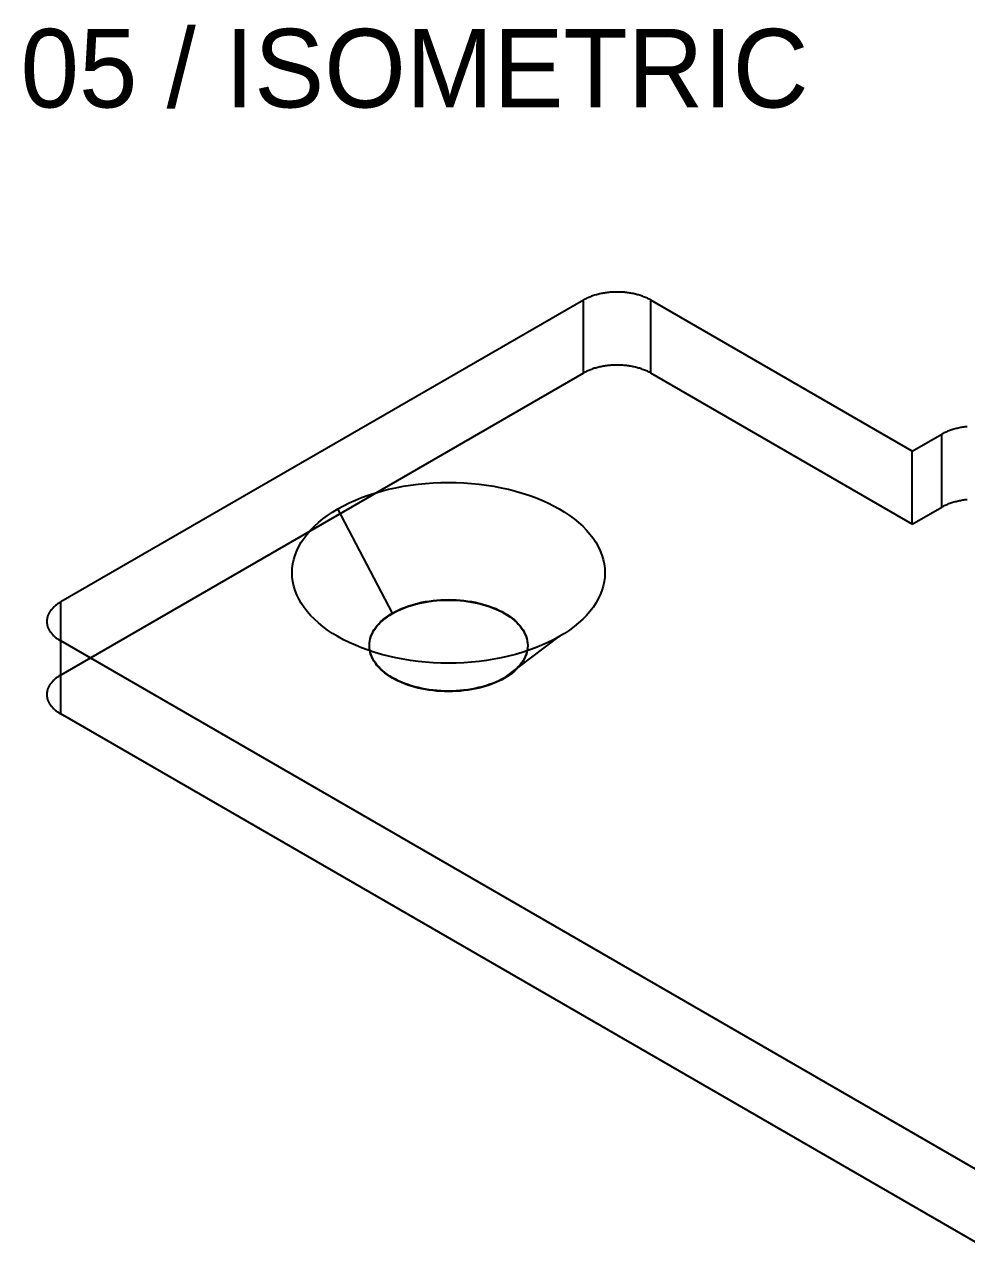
# Model space of a CAD drawing. Header units: inches. Extents: x 0.5 to 33.5, y 0.5 to 21.5.
# Drawn here: x 27.263 to 30.26, y 10.682 to 14.611 of the extents above; entities that cross this region are included whole.
import ezdxf

# ---------------------------------------------------------------- set-up
doc = ezdxf.new("R2010")
doc.units = ezdxf.units.IN
doc.header["$MEASUREMENT"] = 0

msp = doc.modelspace()

# ---------------------------------------------------------------- linework, layer by layer
at = {"layer": 'OUTLINE'}
for p, q in [((29.0738, 13.7485), (29.0706, 13.7475)), ((29.0771, 13.7496), (29.0738, 13.7485)), ((29.0804, 13.7506), (29.0771, 13.7496)), ((29.0838, 13.7515), (29.0804, 13.7506)), ((29.0872, 13.7524), (29.0838, 13.7515)), ((29.0906, 13.7532), (29.0872, 13.7524)), ((29.094, 13.754), (29.0906, 13.7532)), ((29.0975, 13.7548), (29.094, 13.754)), ((29.101, 13.7555), (29.0975, 13.7548)), ((29.1046, 13.7561), (29.101, 13.7555)), ((29.1082, 13.7567), (29.1046, 13.7561)), ((29.1118, 13.7573), (29.1082, 13.7567)), ((29.1154, 13.7578), (29.1118, 13.7573)), ((29.119, 13.7582), (29.1154, 13.7578)), ((29.1227, 13.7586), (29.119, 13.7582)), ((29.1264, 13.759), (29.1227, 13.7586)), ((29.1301, 13.7593), (29.1264, 13.759)), ((29.1338, 13.7595), (29.1301, 13.7593)), ((29.1375, 13.7597), (29.1338, 13.7595)), ((29.1412, 13.7598), (29.1375, 13.7597)), ((29.1449, 13.7599), (29.1412, 13.7598)), ((29.1487, 13.7599), (29.1449, 13.7599)), ((29.1524, 13.7599), (29.1487, 13.7599)), ((29.1561, 13.7598), (29.1524, 13.7599)), ((29.1598, 13.7597), (29.1561, 13.7598)), ((29.1635, 13.7595), (29.1598, 13.7597)), ((29.1672, 13.7593), (29.1635, 13.7595)), ((29.1709, 13.759), (29.1672, 13.7593)), ((29.1746, 13.7586), (29.1709, 13.759)), ((29.1783, 13.7582), (29.1746, 13.7586)), ((29.1819, 13.7578), (29.1783, 13.7582)), ((29.1855, 13.7573), (29.1819, 13.7578)), ((29.1891, 13.7567), (29.1855, 13.7573)), ((29.1927, 13.7561), (29.1891, 13.7567)), ((29.1963, 13.7555), (29.1927, 13.7561)), ((29.1998, 13.7548), (29.1963, 13.7555)), ((29.2033, 13.754), (29.1998, 13.7548)), ((29.2067, 13.7532), (29.2033, 13.754)), ((29.2102, 13.7524), (29.2067, 13.7532)), ((29.2136, 13.7515), (29.2102, 13.7524)), ((29.2169, 13.7506), (29.2136, 13.7515)), ((29.2202, 13.7496), (29.2169, 13.7506)), ((29.2235, 13.7485), (29.2202, 13.7496)), ((29.2267, 13.7475), (29.2235, 13.7485)), ((29.0413, 13.7343), (27.3778, 12.7738)), ((29.044, 13.7358), (29.0413, 13.7343)), ((29.0413, 13.5019), (29.0413, 13.7343)), ((29.0467, 13.7372), (29.044, 13.7358)), ((29.0495, 13.7386), (29.0467, 13.7372)), ((29.0524, 13.74), (29.0495, 13.7386)), ((29.0553, 13.7414), (29.0524, 13.74)), ((29.0582, 13.7427), (29.0553, 13.7414)), ((29.0613, 13.7439), (29.0582, 13.7427)), ((29.0643, 13.7452), (29.0613, 13.7439)), ((29.0675, 13.7463), (29.0643, 13.7452)), ((29.0706, 13.7475), (29.0675, 13.7463)), ((29.2299, 13.7463), (29.2267, 13.7475)), ((29.233, 13.7452), (29.2299, 13.7463)), ((29.2361, 13.7439), (29.233, 13.7452)), ((29.2391, 13.7427), (29.2361, 13.7439)), ((29.242, 13.7414), (29.2391, 13.7427)), ((29.2449, 13.74), (29.242, 13.7414)), ((29.2478, 13.7386), (29.2449, 13.74)), ((29.2506, 13.7372), (29.2478, 13.7386)), ((29.2533, 13.7358), (29.2506, 13.7372)), ((29.256, 13.7343), (29.2533, 13.7358)), ((29.256, 13.5019), (29.256, 13.7343)), ((30.0878, 13.254), (29.256, 13.7343)), ((29.0643, 13.5128), (29.0613, 13.5116)), ((29.0675, 13.5139), (29.0643, 13.5128)), ((29.0706, 13.5151), (29.0675, 13.5139)), ((29.0738, 13.5162), (29.0706, 13.5151)), ((29.0771, 13.5172), (29.0738, 13.5162)), ((29.0804, 13.5182), (29.0771, 13.5172)), ((29.0838, 13.5191), (29.0804, 13.5182)), ((29.0872, 13.52), (29.0838, 13.5191)), ((29.0906, 13.5209), (29.0872, 13.52)), ((29.094, 13.5217), (29.0906, 13.5209)), ((29.0975, 13.5224), (29.094, 13.5217)), ((29.101, 13.5231), (29.0975, 13.5224)), ((29.1046, 13.5238), (29.101, 13.5231)), ((29.1082, 13.5244), (29.1046, 13.5238)), ((29.1118, 13.5249), (29.1082, 13.5244)), ((29.1154, 13.5254), (29.1118, 13.5249)), ((29.119, 13.5259), (29.1154, 13.5254)), ((29.1227, 13.5263), (29.119, 13.5259)), ((29.1264, 13.5266), (29.1227, 13.5263)), ((29.1301, 13.5269), (29.1264, 13.5266)), ((29.1338, 13.5271), (29.1301, 13.5269)), ((29.1375, 13.5273), (29.1338, 13.5271)), ((29.1412, 13.5274), (29.1375, 13.5273)), ((29.1449, 13.5275), (29.1412, 13.5274)), ((29.1487, 13.5275), (29.1449, 13.5275)), ((29.1524, 13.5275), (29.1487, 13.5275)), ((29.1561, 13.5274), (29.1524, 13.5275)), ((29.1598, 13.5273), (29.1561, 13.5274)), ((29.1635, 13.5271), (29.1598, 13.5273)), ((29.1672, 13.5269), (29.1635, 13.5271)), ((29.1709, 13.5266), (29.1672, 13.5269)), ((29.1746, 13.5263), (29.1709, 13.5266)), ((29.1783, 13.5259), (29.1746, 13.5263)), ((29.1819, 13.5254), (29.1783, 13.5259)), ((29.1855, 13.5249), (29.1819, 13.5254)), ((29.1891, 13.5244), (29.1855, 13.5249)), ((29.1927, 13.5238), (29.1891, 13.5244)), ((29.1963, 13.5231), (29.1927, 13.5238)), ((29.1998, 13.5224), (29.1963, 13.5231)), ((29.2033, 13.5217), (29.1998, 13.5224)), ((29.2067, 13.5209), (29.2033, 13.5217)), ((29.2102, 13.52), (29.2067, 13.5209)), ((29.2136, 13.5191), (29.2102, 13.52)), ((29.2169, 13.5182), (29.2136, 13.5191)), ((29.2202, 13.5172), (29.2169, 13.5182)), ((29.2235, 13.5162), (29.2202, 13.5172)), ((29.2267, 13.5151), (29.2235, 13.5162)), ((29.2299, 13.5139), (29.2267, 13.5151)), ((29.233, 13.5128), (29.2299, 13.5139)), ((29.2361, 13.5116), (29.233, 13.5128)), ((29.0413, 13.5019), (27.3778, 12.5414)), ((29.044, 13.5034), (29.0413, 13.5019)), ((29.0467, 13.5048), (29.044, 13.5034)), ((29.0495, 13.5063), (29.0467, 13.5048)), ((29.0524, 13.5077), (29.0495, 13.5063)), ((29.0553, 13.509), (29.0524, 13.5077)), ((29.0582, 13.5103), (29.0553, 13.509)), ((29.0613, 13.5116), (29.0582, 13.5103)), ((29.2391, 13.5103), (29.2361, 13.5116)), ((29.242, 13.509), (29.2391, 13.5103)), ((29.2449, 13.5077), (29.242, 13.509)), ((29.2478, 13.5063), (29.2449, 13.5077)), ((29.2506, 13.5048), (29.2478, 13.5063)), ((29.2533, 13.5034), (29.2506, 13.5048)), ((29.256, 13.5019), (29.2533, 13.5034)), ((30.0878, 13.0216), (29.256, 13.5019)), ((30.1956, 13.3154), (30.1986, 13.3167)), ((30.1986, 13.3167), (30.2016, 13.3179)), ((30.2016, 13.3179), (30.2047, 13.3191)), ((30.2047, 13.3191), (30.2078, 13.3203)), ((30.2078, 13.3203), (30.211, 13.3214)), ((30.211, 13.3214), (30.2142, 13.3225)), ((30.2142, 13.3225), (30.2174, 13.3236)), ((30.2174, 13.3236), (30.2208, 13.3245)), ((30.2208, 13.3245), (30.2241, 13.3255)), ((30.2241, 13.3255), (30.2275, 13.3264)), ((30.2275, 13.3264), (30.2309, 13.3272)), ((30.2309, 13.3272), (30.2344, 13.328)), ((30.2344, 13.328), (30.2379, 13.3288)), ((30.2379, 13.3288), (30.2414, 13.3295)), ((30.2414, 13.3295), (30.2449, 13.3301)), ((30.2449, 13.3301), (30.2485, 13.3307)), ((30.2485, 13.3307), (30.2521, 13.3313)), ((30.2521, 13.3313), (30.2557, 13.3318)), ((30.2557, 13.3318), (30.2594, 13.3322)), ((30.2594, 13.3322), (30.263, 13.3326)), ((30.0878, 13.254), (30.1817, 13.3082)), ((30.1817, 13.3082), (30.1843, 13.3097)), ((30.1817, 13.0759), (30.1817, 13.3082)), ((30.1843, 13.3097), (30.1871, 13.3112)), ((30.1871, 13.3112), (30.1899, 13.3126)), ((30.1899, 13.3126), (30.1927, 13.314)), ((30.1927, 13.314), (30.1956, 13.3154)), ((30.0878, 13.0216), (30.0878, 13.254)), ((28.3561, 13.1133), (28.3774, 13.1202)), ((28.3774, 13.1202), (28.3992, 13.1266)), ((28.3992, 13.1266), (28.4215, 13.1323)), ((28.4215, 13.1323), (28.4443, 13.1374)), ((28.4443, 13.1374), (28.4675, 13.1418)), ((28.4675, 13.1418), (28.4911, 13.1455)), ((28.4911, 13.1455), (28.5149, 13.1486)), ((28.5149, 13.1486), (28.539, 13.1511)), ((28.539, 13.1511), (28.5632, 13.1528)), ((28.5632, 13.1528), (28.5876, 13.1538)), ((28.5876, 13.1538), (28.612, 13.1542)), ((28.612, 13.1542), (28.6365, 13.1538)), ((28.6365, 13.1538), (28.6608, 13.1528)), ((28.6608, 13.1528), (28.6851, 13.1511)), ((28.6851, 13.1511), (28.7092, 13.1486)), ((28.7092, 13.1486), (28.733, 13.1455)), ((28.733, 13.1455), (28.7565, 13.1418)), ((28.7565, 13.1418), (28.7798, 13.1374)), ((28.7798, 13.1374), (28.8025, 13.1323)), ((28.8025, 13.1323), (28.8249, 13.1266)), ((28.8249, 13.1266), (28.8467, 13.1202)), ((28.8467, 13.1202), (28.868, 13.1133)), ((28.2777, 13.0797), (28.2962, 13.0889)), ((28.2962, 13.0889), (28.3155, 13.0976)), ((28.3155, 13.0976), (28.3354, 13.1057)), ((28.3354, 13.1057), (28.3561, 13.1133)), ((28.868, 13.1133), (28.8886, 13.1057)), ((28.8886, 13.1057), (28.9086, 13.0976)), ((28.9086, 13.0976), (28.9279, 13.0889)), ((28.9279, 13.0889), (28.9464, 13.0797)), ((30.1899, 13.0803), (30.1927, 13.0816)), ((30.1927, 13.0816), (30.1956, 13.083)), ((30.1956, 13.083), (30.1986, 13.0843)), ((30.1986, 13.0843), (30.2016, 13.0855)), ((30.2016, 13.0855), (30.2047, 13.0868)), ((30.2047, 13.0868), (30.2078, 13.0879)), ((30.2078, 13.0879), (30.211, 13.0891)), ((30.211, 13.0891), (30.2142, 13.0901)), ((30.2142, 13.0901), (30.2174, 13.0912)), ((30.2174, 13.0912), (30.2208, 13.0922)), ((30.2208, 13.0922), (30.2241, 13.0931)), ((30.2241, 13.0931), (30.2275, 13.094)), ((30.2275, 13.094), (30.2309, 13.0949)), ((30.2309, 13.0949), (30.2344, 13.0957)), ((30.2344, 13.0957), (30.2379, 13.0964)), ((30.2379, 13.0964), (30.2414, 13.0971)), ((30.2414, 13.0971), (30.2449, 13.0978)), ((30.2449, 13.0978), (30.2485, 13.0984)), ((30.2485, 13.0984), (30.2521, 13.0989)), ((30.2521, 13.0989), (30.2557, 13.0994)), ((30.2557, 13.0994), (30.2594, 13.0998)), ((30.2594, 13.0998), (30.263, 13.1002)), ((28.2122, 13.038), (28.2272, 13.0491)), ((28.2272, 13.0491), (28.2432, 13.0598)), ((28.2432, 13.0598), (28.26, 13.07)), ((28.26, 13.07), (28.2777, 13.0797)), ((28.4339, 12.7386), (28.26, 13.07)), ((28.9464, 13.0797), (28.9641, 13.07)), ((28.9641, 13.07), (28.9809, 13.0598)), ((28.9809, 13.0598), (28.9969, 13.0491)), ((28.9969, 13.0491), (29.0119, 13.038)), ((30.0878, 13.0216), (30.1817, 13.0759)), ((30.1817, 13.0759), (30.1843, 13.0774)), ((30.1843, 13.0774), (30.1871, 13.0788)), ((30.1871, 13.0788), (30.1899, 13.0803)), ((28.162, 12.9896), (28.173, 13.0022)), ((28.173, 13.0022), (28.185, 13.0145)), ((28.185, 13.0145), (28.1981, 13.0264)), ((28.1981, 13.0264), (28.2122, 13.038)), ((29.0119, 13.038), (29.026, 13.0264)), ((29.026, 13.0264), (29.039, 13.0145)), ((29.039, 13.0145), (29.0511, 13.0022)), ((29.0511, 13.0022), (29.0621, 12.9896)), ((28.1356, 12.9502), (28.1433, 12.9636)), ((28.1433, 12.9636), (28.1521, 12.9767)), ((28.1521, 12.9767), (28.162, 12.9896)), ((29.0621, 12.9896), (29.072, 12.9767)), ((29.072, 12.9767), (29.0808, 12.9636)), ((29.0808, 12.9636), (29.0884, 12.9502)), ((28.1238, 12.9228), (28.1291, 12.9366)), ((28.1291, 12.9366), (28.1356, 12.9502)), ((29.0884, 12.9502), (29.095, 12.9366)), ((29.095, 12.9366), (29.1003, 12.9228)), ((28.1148, 12.8808), (28.1166, 12.8949)), ((28.1166, 12.8949), (28.1196, 12.9089)), ((28.1196, 12.9089), (28.1238, 12.9228)), ((29.1003, 12.9228), (29.1045, 12.9089)), ((29.1045, 12.9089), (29.1075, 12.8949)), ((29.1075, 12.8949), (29.1093, 12.8808)), ((28.1142, 12.8667), (28.1148, 12.8808)), ((28.1148, 12.8526), (28.1142, 12.8667)), ((28.1166, 12.8386), (28.1148, 12.8526)), ((29.1093, 12.8526), (29.1075, 12.8386)), ((29.1093, 12.8808), (29.1099, 12.8667)), ((29.1099, 12.8667), (29.1093, 12.8526)), ((28.1196, 12.8245), (28.1166, 12.8386)), ((28.1238, 12.8106), (28.1196, 12.8245)), ((28.1291, 12.7969), (28.1238, 12.8106)), ((29.1003, 12.8106), (29.095, 12.7969)), ((29.1045, 12.8245), (29.1003, 12.8106)), ((29.1075, 12.8386), (29.1045, 12.8245)), ((27.3678, 12.7674), (27.3655, 12.7657)), ((27.3702, 12.769), (27.3678, 12.7674)), ((27.3727, 12.7707), (27.3702, 12.769)), ((27.3752, 12.7722), (27.3727, 12.7707)), ((27.3778, 12.7738), (27.3752, 12.7722)), ((27.3778, 12.5414), (27.3778, 12.7738)), ((28.1356, 12.7833), (28.1291, 12.7969)), ((28.1433, 12.7699), (28.1356, 12.7833)), ((28.1521, 12.7567), (28.1433, 12.7699)), ((28.4933, 12.7641), (28.5043, 12.7673)), ((28.5043, 12.7673), (28.5156, 12.7702)), ((28.5043, 12.7659), (28.5156, 12.7687)), ((28.5156, 12.7702), (28.5272, 12.7727)), ((28.5156, 12.7687), (28.5272, 12.7713)), ((28.5272, 12.7727), (28.5389, 12.775)), ((28.5272, 12.7713), (28.5389, 12.7736)), ((28.5389, 12.775), (28.5508, 12.7769)), ((28.5389, 12.7736), (28.5508, 12.7755)), ((28.5508, 12.7769), (28.5629, 12.7784)), ((28.5508, 12.7755), (28.5629, 12.777)), ((28.5629, 12.7784), (28.5751, 12.7797)), ((28.5629, 12.777), (28.5751, 12.7782)), ((28.5751, 12.7797), (28.5873, 12.7805)), ((28.5751, 12.7782), (28.5873, 12.7791)), ((28.5873, 12.7805), (28.5997, 12.7811)), ((28.5873, 12.7791), (28.5997, 12.7796)), ((28.5997, 12.7811), (28.612, 12.7812)), ((28.5997, 12.7796), (28.612, 12.7798)), ((28.612, 12.7812), (28.6244, 12.7811)), ((28.612, 12.7798), (28.6244, 12.7796)), ((28.6244, 12.7811), (28.6367, 12.7805)), ((28.6244, 12.7796), (28.6367, 12.7791)), ((28.6367, 12.7805), (28.649, 12.7797)), ((28.6367, 12.7791), (28.649, 12.7782)), ((28.649, 12.7797), (28.6612, 12.7784)), ((28.649, 12.7782), (28.6612, 12.777)), ((28.6612, 12.7784), (28.6733, 12.7769)), ((28.6612, 12.777), (28.6733, 12.7755)), ((28.6733, 12.7769), (28.6852, 12.775)), ((28.6733, 12.7755), (28.6852, 12.7736)), ((28.6852, 12.775), (28.6969, 12.7727)), ((28.6852, 12.7736), (28.6969, 12.7713)), ((28.6969, 12.7727), (28.7085, 12.7702)), ((28.6969, 12.7713), (28.7085, 12.7687)), ((28.7085, 12.7702), (28.7198, 12.7673)), ((28.7085, 12.7687), (28.7198, 12.7659)), ((28.7198, 12.7673), (28.7308, 12.7641)), ((29.0808, 12.7699), (29.072, 12.7567)), ((29.0884, 12.7833), (29.0808, 12.7699)), ((29.095, 12.7969), (29.0884, 12.7833)), ((27.3362, 12.7289), (27.3356, 12.7268)), ((27.337, 12.731), (27.3362, 12.7289)), ((27.3379, 12.7331), (27.337, 12.731)), ((27.3388, 12.7352), (27.3379, 12.7331)), ((27.3399, 12.7372), (27.3388, 12.7352)), ((27.341, 12.7393), (27.3399, 12.7372)), ((27.3422, 12.7413), (27.341, 12.7393)), ((27.3435, 12.7433), (27.3422, 12.7413)), ((27.3449, 12.7453), (27.3435, 12.7433)), ((27.3464, 12.7473), (27.3449, 12.7453)), ((27.3479, 12.7493), (27.3464, 12.7473)), ((27.3495, 12.7512), (27.3479, 12.7493)), ((27.3513, 12.7531), (27.3495, 12.7512)), ((27.3531, 12.755), (27.3513, 12.7531)), ((27.3549, 12.7569), (27.3531, 12.755)), ((27.3569, 12.7587), (27.3549, 12.7569)), ((27.3589, 12.7605), (27.3569, 12.7587)), ((27.361, 12.7623), (27.3589, 12.7605)), ((27.3632, 12.764), (27.361, 12.7623)), ((27.3655, 12.7657), (27.3632, 12.764)), ((28.162, 12.7438), (28.1521, 12.7567)), ((28.173, 12.7312), (28.162, 12.7438)), ((28.185, 12.719), (28.173, 12.7312)), ((28.4097, 12.7224), (28.4173, 12.7281)), ((28.4173, 12.7281), (28.4253, 12.7335)), ((28.4173, 12.7266), (28.4253, 12.732)), ((28.4253, 12.7335), (28.4339, 12.7386)), ((28.4253, 12.732), (28.4339, 12.7372)), ((28.4339, 12.7386), (28.4428, 12.7436)), ((28.4339, 12.7372), (28.4428, 12.7421)), ((28.4339, 12.7372), (28.4339, 12.7386)), ((28.4428, 12.7436), (28.4522, 12.7482)), ((28.4428, 12.7421), (28.4522, 12.7468)), ((28.4522, 12.7482), (28.4619, 12.7526)), ((28.4522, 12.7468), (28.4619, 12.7512)), ((28.4619, 12.7526), (28.4721, 12.7567)), ((28.4619, 12.7512), (28.4721, 12.7553)), ((28.4721, 12.7567), (28.4825, 12.7605)), ((28.4721, 12.7553), (28.4825, 12.7591)), ((28.4825, 12.7605), (28.4933, 12.7641)), ((28.4825, 12.7591), (28.4933, 12.7626)), ((28.4933, 12.7626), (28.5043, 12.7659)), ((28.7198, 12.7659), (28.7308, 12.7626)), ((28.7308, 12.7641), (28.7416, 12.7605)), ((28.7308, 12.7626), (28.7416, 12.7591)), ((28.7416, 12.7605), (28.752, 12.7567)), ((28.7416, 12.7591), (28.752, 12.7553)), ((28.752, 12.7567), (28.7621, 12.7526)), ((28.752, 12.7553), (28.7621, 12.7512)), ((28.7621, 12.7526), (28.7719, 12.7482)), ((28.7621, 12.7512), (28.7719, 12.7468)), ((28.7719, 12.7482), (28.7812, 12.7436)), ((28.7719, 12.7468), (28.7812, 12.7421)), ((28.7812, 12.7436), (28.7902, 12.7386)), ((28.7812, 12.7421), (28.7902, 12.7372)), ((28.7902, 12.7386), (28.7987, 12.7335)), ((28.7902, 12.7372), (28.7987, 12.732)), ((28.7987, 12.7335), (28.8068, 12.7281)), ((28.7987, 12.732), (28.8068, 12.7266)), ((28.8068, 12.7281), (28.8144, 12.7224)), ((29.0511, 12.7312), (29.039, 12.719)), ((29.0621, 12.7438), (29.0511, 12.7312)), ((29.072, 12.7567), (29.0621, 12.7438)), ((27.3334, 12.714), (27.3333, 12.7118)), ((27.3333, 12.7118), (27.3334, 12.7097)), ((27.3335, 12.7161), (27.3334, 12.714)), ((27.3334, 12.7097), (27.3335, 12.7075)), ((27.3337, 12.7183), (27.3335, 12.7161)), ((27.3335, 12.7075), (27.3337, 12.7054)), ((27.3341, 12.7204), (27.3337, 12.7183)), ((27.3337, 12.7054), (27.3341, 12.7032)), ((27.3345, 12.7225), (27.3341, 12.7204)), ((27.3341, 12.7032), (27.3345, 12.7011)), ((27.335, 12.7247), (27.3345, 12.7225)), ((27.3345, 12.7011), (27.335, 12.699)), ((27.3356, 12.7268), (27.335, 12.7247)), ((27.335, 12.699), (27.3356, 12.6968)), ((27.3356, 12.6968), (27.3362, 12.6947)), ((27.3362, 12.6947), (27.337, 12.6926)), ((27.337, 12.6926), (27.3379, 12.6905)), ((27.3379, 12.6905), (27.3388, 12.6884)), ((27.3388, 12.6884), (27.3399, 12.6864)), ((28.1981, 12.707), (28.185, 12.719)), ((28.2122, 12.6955), (28.1981, 12.707)), ((28.2272, 12.6844), (28.2122, 12.6955)), ((28.3748, 12.6848), (28.3793, 12.6914)), ((28.3748, 12.6834), (28.3793, 12.69)), ((28.3793, 12.6914), (28.3843, 12.698)), ((28.3793, 12.69), (28.3843, 12.6965)), ((28.3843, 12.698), (28.3898, 12.7043)), ((28.3843, 12.6965), (28.3898, 12.7029)), ((28.3898, 12.7043), (28.3959, 12.7106)), ((28.3898, 12.7029), (28.3959, 12.7091)), ((28.3959, 12.7106), (28.4025, 12.7166)), ((28.3959, 12.7091), (28.4025, 12.7152)), ((28.4025, 12.7166), (28.4097, 12.7224)), ((28.4025, 12.7152), (28.4097, 12.721)), ((28.4097, 12.721), (28.4173, 12.7266)), ((28.8068, 12.7266), (28.8144, 12.721)), ((28.8144, 12.7224), (28.8215, 12.7166)), ((28.8144, 12.721), (28.8215, 12.7152)), ((28.8215, 12.7166), (28.8281, 12.7106)), ((28.8215, 12.7152), (28.8281, 12.7091)), ((28.8281, 12.7106), (28.8342, 12.7043)), ((28.8281, 12.7091), (28.8342, 12.7029)), ((28.8342, 12.7043), (28.8398, 12.698)), ((28.8342, 12.7029), (28.8398, 12.6965)), ((28.8398, 12.698), (28.8448, 12.6914)), ((28.8398, 12.6965), (28.8448, 12.69)), ((28.8448, 12.6914), (28.8493, 12.6848)), ((28.8448, 12.69), (28.8493, 12.6834)), ((29.0119, 12.6955), (28.9969, 12.6844)), ((29.026, 12.707), (29.0119, 12.6955)), ((29.039, 12.719), (29.026, 12.707)), ((27.3399, 12.6864), (27.341, 12.6843)), ((27.341, 12.6843), (27.3422, 12.6823)), ((27.3422, 12.6823), (27.3435, 12.6803)), ((27.3435, 12.6803), (27.3449, 12.6783)), ((27.3449, 12.6783), (27.3464, 12.6763)), ((27.3464, 12.6763), (27.3479, 12.6743)), ((27.3479, 12.6743), (27.3495, 12.6724)), ((27.3495, 12.6724), (27.3513, 12.6705)), ((27.3513, 12.6705), (27.3531, 12.6686)), ((27.3531, 12.6686), (27.3549, 12.6668)), ((27.3549, 12.6668), (27.3569, 12.6649)), ((27.3569, 12.6649), (27.3589, 12.6631)), ((27.3589, 12.6631), (27.361, 12.6613)), ((27.361, 12.6613), (27.3632, 12.6596)), ((27.3632, 12.6596), (27.3655, 12.6579)), ((27.3655, 12.6579), (27.3678, 12.6562)), ((27.3678, 12.6562), (27.3702, 12.6546)), ((27.3702, 12.6546), (27.3727, 12.653)), ((27.3727, 12.653), (27.3752, 12.6514)), ((27.3752, 12.6514), (27.3778, 12.6498)), ((30.3829, 10.9148), (27.3778, 12.6498)), ((27.3778, 12.4175), (27.3778, 12.6498)), ((28.2432, 12.6737), (28.2272, 12.6844)), ((28.26, 12.6635), (28.2432, 12.6737)), ((28.2777, 12.6537), (28.26, 12.6635)), ((28.2962, 12.6445), (28.2777, 12.6537)), ((28.3604, 12.6429), (28.3613, 12.65)), ((28.3604, 12.6415), (28.3613, 12.6486)), ((28.3613, 12.65), (28.3628, 12.6571)), ((28.3613, 12.6486), (28.3628, 12.6557)), ((28.3628, 12.6571), (28.3649, 12.6641)), ((28.3628, 12.6557), (28.3649, 12.6627)), ((28.3649, 12.6641), (28.3676, 12.6711)), ((28.3649, 12.6627), (28.3676, 12.6697)), ((28.3676, 12.6711), (28.3709, 12.678)), ((28.3676, 12.6697), (28.3709, 12.6766)), ((28.3709, 12.678), (28.3748, 12.6848)), ((28.3709, 12.6766), (28.3748, 12.6834)), ((28.7902, 12.5329), (28.9641, 12.6635)), ((28.8493, 12.6848), (28.8531, 12.678)), ((28.8493, 12.6834), (28.8531, 12.6766)), ((28.8531, 12.678), (28.8564, 12.6711)), ((28.8531, 12.6766), (28.8564, 12.6697)), ((28.8564, 12.6711), (28.8591, 12.6641)), ((28.8564, 12.6697), (28.8591, 12.6627)), ((28.8591, 12.6641), (28.8613, 12.6571)), ((28.8591, 12.6627), (28.8613, 12.6557)), ((28.8613, 12.6571), (28.8628, 12.65)), ((28.8613, 12.6557), (28.8628, 12.6486)), ((28.8628, 12.65), (28.8637, 12.6429)), ((28.8628, 12.6486), (28.8637, 12.6415)), ((28.9464, 12.6537), (28.9279, 12.6445)), ((28.9641, 12.6635), (28.9464, 12.6537)), ((28.9809, 12.6737), (28.9641, 12.6635)), ((28.9969, 12.6844), (28.9809, 12.6737)), ((28.3155, 12.6359), (28.2962, 12.6445)), ((28.3354, 12.6277), (28.3155, 12.6359)), ((28.3561, 12.6202), (28.3354, 12.6277)), ((28.3774, 12.6132), (28.3561, 12.6202)), ((28.3601, 12.6358), (28.3604, 12.6429)), ((28.3601, 12.6344), (28.3604, 12.6415)), ((28.3604, 12.6286), (28.3601, 12.6358)), ((28.3604, 12.6272), (28.3601, 12.6344)), ((28.3613, 12.6215), (28.3604, 12.6286)), ((28.3613, 12.6201), (28.3604, 12.6272)), ((28.3628, 12.6144), (28.3613, 12.6215)), ((28.3628, 12.613), (28.3613, 12.6201)), ((28.3649, 12.6074), (28.3628, 12.6144)), ((28.3649, 12.606), (28.3628, 12.613)), ((28.3992, 12.6069), (28.3774, 12.6132)), ((28.8467, 12.6132), (28.8249, 12.6069)), ((28.868, 12.6202), (28.8467, 12.6132)), ((28.8613, 12.6144), (28.8591, 12.6074)), ((28.8613, 12.613), (28.8591, 12.606)), ((28.8628, 12.6215), (28.8613, 12.6144)), ((28.8628, 12.6201), (28.8613, 12.613)), ((28.8637, 12.6286), (28.8628, 12.6215)), ((28.8637, 12.6272), (28.8628, 12.6201)), ((28.8637, 12.6429), (28.864, 12.6358)), ((28.8637, 12.6415), (28.864, 12.6344)), ((28.864, 12.6358), (28.8637, 12.6286)), ((28.864, 12.6344), (28.8637, 12.6272)), ((28.8886, 12.6277), (28.868, 12.6202)), ((28.9086, 12.6359), (28.8886, 12.6277)), ((28.9279, 12.6445), (28.9086, 12.6359)), ((28.3676, 12.6004), (28.3649, 12.6074)), ((28.3676, 12.599), (28.3649, 12.606)), ((28.3709, 12.5935), (28.3676, 12.6004)), ((28.3709, 12.5921), (28.3676, 12.599)), ((28.3748, 12.5868), (28.3709, 12.5935)), ((28.3748, 12.5853), (28.3709, 12.5921)), ((28.3793, 12.5801), (28.3748, 12.5868)), ((28.3793, 12.5787), (28.3748, 12.5853)), ((28.3843, 12.5736), (28.3793, 12.5801)), ((28.3843, 12.5722), (28.3793, 12.5787)), ((28.3898, 12.5672), (28.3843, 12.5736)), ((28.3898, 12.5658), (28.3843, 12.5722)), ((28.4215, 12.6012), (28.3992, 12.6069)), ((28.4443, 12.5961), (28.4215, 12.6012)), ((28.4675, 12.5917), (28.4443, 12.5961)), ((28.4911, 12.5879), (28.4675, 12.5917)), ((28.5149, 12.5848), (28.4911, 12.5879)), ((28.539, 12.5824), (28.5149, 12.5848)), ((28.5632, 12.5807), (28.539, 12.5824)), ((28.5876, 12.5796), (28.5632, 12.5807)), ((28.612, 12.5793), (28.5876, 12.5796)), ((28.6365, 12.5796), (28.612, 12.5793)), ((28.6608, 12.5807), (28.6365, 12.5796)), ((28.6851, 12.5824), (28.6608, 12.5807)), ((28.7092, 12.5848), (28.6851, 12.5824)), ((28.733, 12.5879), (28.7092, 12.5848)), ((28.7565, 12.5917), (28.733, 12.5879)), ((28.7798, 12.5961), (28.7565, 12.5917)), ((28.8025, 12.6012), (28.7798, 12.5961)), ((28.8249, 12.6069), (28.8025, 12.6012)), ((28.8398, 12.5736), (28.8342, 12.5672)), ((28.8398, 12.5722), (28.8342, 12.5658)), ((28.8448, 12.5801), (28.8398, 12.5736)), ((28.8448, 12.5787), (28.8398, 12.5722)), ((28.8493, 12.5868), (28.8448, 12.5801)), ((28.8493, 12.5853), (28.8448, 12.5787)), ((28.8531, 12.5935), (28.8493, 12.5868)), ((28.8531, 12.5921), (28.8493, 12.5853)), ((28.8564, 12.6004), (28.8531, 12.5935)), ((28.8564, 12.599), (28.8531, 12.5921)), ((28.8591, 12.6074), (28.8564, 12.6004)), ((28.8591, 12.606), (28.8564, 12.599)), ((27.3632, 12.5316), (27.361, 12.5299)), ((27.3655, 12.5334), (27.3632, 12.5316)), ((27.3678, 12.535), (27.3655, 12.5334)), ((27.3702, 12.5367), (27.3678, 12.535)), ((27.3727, 12.5383), (27.3702, 12.5367)), ((27.3752, 12.5399), (27.3727, 12.5383)), ((27.3778, 12.5414), (27.3752, 12.5399)), ((28.3959, 12.561), (28.3898, 12.5672)), ((28.3959, 12.5596), (28.3898, 12.5658)), ((28.4025, 12.5549), (28.3959, 12.561)), ((28.4025, 12.5535), (28.3959, 12.5596)), ((28.4097, 12.5491), (28.4025, 12.5549)), ((28.4097, 12.5477), (28.4025, 12.5535)), ((28.4173, 12.5435), (28.4097, 12.5491)), ((28.4173, 12.5421), (28.4097, 12.5477)), ((28.4253, 12.5381), (28.4173, 12.5435)), ((28.4253, 12.5367), (28.4173, 12.5421)), ((28.4339, 12.5329), (28.4253, 12.5381)), ((28.4339, 12.5315), (28.4253, 12.5367)), ((28.4428, 12.528), (28.4339, 12.5329)), ((28.4428, 12.5266), (28.4339, 12.5315)), ((28.7902, 12.5329), (28.7812, 12.528)), ((28.7902, 12.5315), (28.7812, 12.5266)), ((28.7987, 12.5381), (28.7902, 12.5329)), ((28.7987, 12.5367), (28.7902, 12.5315)), ((28.7902, 12.5315), (28.7902, 12.5329)), ((28.8068, 12.5435), (28.7987, 12.5381)), ((28.8068, 12.5421), (28.7987, 12.5367)), ((28.8144, 12.5491), (28.8068, 12.5435)), ((28.8144, 12.5477), (28.8068, 12.5421)), ((28.8215, 12.5549), (28.8144, 12.5491)), ((28.8215, 12.5535), (28.8144, 12.5477)), ((28.8281, 12.561), (28.8215, 12.5549)), ((28.8281, 12.5596), (28.8215, 12.5535)), ((28.8342, 12.5672), (28.8281, 12.561)), ((28.8342, 12.5658), (28.8281, 12.5596)), ((27.335, 12.4923), (27.3345, 12.4902)), ((27.3356, 12.4944), (27.335, 12.4923)), ((27.3362, 12.4965), (27.3356, 12.4944)), ((27.337, 12.4986), (27.3362, 12.4965)), ((27.3379, 12.5007), (27.337, 12.4986)), ((27.3388, 12.5028), (27.3379, 12.5007)), ((27.3399, 12.5049), (27.3388, 12.5028)), ((27.341, 12.5069), (27.3399, 12.5049)), ((27.3422, 12.509), (27.341, 12.5069)), ((27.3435, 12.511), (27.3422, 12.509)), ((27.3449, 12.513), (27.3435, 12.511)), ((27.3464, 12.5149), (27.3449, 12.513)), ((27.3479, 12.5169), (27.3464, 12.5149)), ((27.3495, 12.5188), (27.3479, 12.5169)), ((27.3513, 12.5207), (27.3495, 12.5188)), ((27.3531, 12.5226), (27.3513, 12.5207)), ((27.3549, 12.5245), (27.3531, 12.5226)), ((27.3569, 12.5263), (27.3549, 12.5245)), ((27.3589, 12.5281), (27.3569, 12.5263)), ((27.361, 12.5299), (27.3589, 12.5281)), ((28.4522, 12.5233), (28.4428, 12.528)), ((28.4522, 12.5219), (28.4428, 12.5266)), ((28.4619, 12.5189), (28.4522, 12.5233)), ((28.4619, 12.5175), (28.4522, 12.5219)), ((28.4721, 12.5148), (28.4619, 12.5189)), ((28.4721, 12.5134), (28.4619, 12.5175)), ((28.4825, 12.511), (28.4721, 12.5148)), ((28.4825, 12.5096), (28.4721, 12.5134)), ((28.4933, 12.5075), (28.4825, 12.511)), ((28.4933, 12.5061), (28.4825, 12.5096)), ((28.5043, 12.5043), (28.4933, 12.5075)), ((28.5043, 12.5028), (28.4933, 12.5061)), ((28.5156, 12.5014), (28.5043, 12.5043)), ((28.5156, 12.5), (28.5043, 12.5028)), ((28.5272, 12.4988), (28.5156, 12.5014)), ((28.5272, 12.4974), (28.5156, 12.5)), ((28.5389, 12.4966), (28.5272, 12.4988)), ((28.5389, 12.4951), (28.5272, 12.4974)), ((28.5508, 12.4947), (28.5389, 12.4966)), ((28.5508, 12.4932), (28.5389, 12.4951)), ((28.5629, 12.4931), (28.5508, 12.4947)), ((28.5629, 12.4917), (28.5508, 12.4932)), ((28.5751, 12.4919), (28.5629, 12.4931)), ((28.5751, 12.4905), (28.5629, 12.4917)), ((28.5873, 12.491), (28.5751, 12.4919)), ((28.649, 12.4919), (28.6367, 12.491)), ((28.6612, 12.4931), (28.649, 12.4919)), ((28.6612, 12.4917), (28.649, 12.4905)), ((28.6733, 12.4947), (28.6612, 12.4931)), ((28.6733, 12.4932), (28.6612, 12.4917)), ((28.6852, 12.4966), (28.6733, 12.4947)), ((28.6852, 12.4951), (28.6733, 12.4932)), ((28.6969, 12.4988), (28.6852, 12.4966)), ((28.6969, 12.4974), (28.6852, 12.4951)), ((28.7085, 12.5014), (28.6969, 12.4988)), ((28.7085, 12.5), (28.6969, 12.4974)), ((28.7198, 12.5043), (28.7085, 12.5014)), ((28.7198, 12.5028), (28.7085, 12.5)), ((28.7308, 12.5075), (28.7198, 12.5043)), ((28.7308, 12.5061), (28.7198, 12.5028)), ((28.7416, 12.511), (28.7308, 12.5075)), ((28.7416, 12.5096), (28.7308, 12.5061)), ((28.752, 12.5148), (28.7416, 12.511)), ((28.752, 12.5134), (28.7416, 12.5096)), ((28.7621, 12.5189), (28.752, 12.5148)), ((28.7621, 12.5175), (28.752, 12.5134)), ((28.7719, 12.5233), (28.7621, 12.5189)), ((28.7719, 12.5219), (28.7621, 12.5175)), ((28.7812, 12.528), (28.7719, 12.5233)), ((28.7812, 12.5266), (28.7719, 12.5219)), ((27.3334, 12.4816), (27.3333, 12.4794)), ((27.3333, 12.4794), (27.3334, 12.4773)), ((27.3335, 12.4837), (27.3334, 12.4816)), ((27.3334, 12.4773), (27.3335, 12.4751)), ((27.3337, 12.4859), (27.3335, 12.4837)), ((27.3335, 12.4751), (27.3337, 12.473)), ((27.3341, 12.488), (27.3337, 12.4859)), ((27.3337, 12.473), (27.3341, 12.4708)), ((27.3345, 12.4902), (27.3341, 12.488)), ((27.3341, 12.4708), (27.3345, 12.4687)), ((27.3345, 12.4687), (27.335, 12.4666)), ((27.335, 12.4666), (27.3356, 12.4645)), ((27.3356, 12.4645), (27.3362, 12.4623)), ((27.3362, 12.4623), (27.337, 12.4602)), ((27.337, 12.4602), (27.3379, 12.4581)), ((27.3379, 12.4581), (27.3388, 12.4561)), ((27.3388, 12.4561), (27.3399, 12.454)), ((27.3399, 12.454), (27.341, 12.4519)), ((28.5873, 12.4896), (28.5751, 12.4905)), ((28.5997, 12.4905), (28.5873, 12.491)), ((28.5997, 12.4891), (28.5873, 12.4896)), ((28.612, 12.4903), (28.5997, 12.4905)), ((28.612, 12.4889), (28.5997, 12.4891)), ((28.6244, 12.4905), (28.612, 12.4903)), ((28.6244, 12.4891), (28.612, 12.4889)), ((28.6367, 12.491), (28.6244, 12.4905)), ((28.6367, 12.4896), (28.6244, 12.4891)), ((28.649, 12.4905), (28.6367, 12.4896)), ((27.341, 12.4519), (27.3422, 12.4499)), ((27.3422, 12.4499), (27.3435, 12.4479)), ((27.3435, 12.4479), (27.3449, 12.4459)), ((27.3449, 12.4459), (27.3464, 12.4439)), ((27.3464, 12.4439), (27.3479, 12.442)), ((27.3479, 12.442), (27.3495, 12.44)), ((27.3495, 12.44), (27.3513, 12.4381)), ((27.3513, 12.4381), (27.3531, 12.4362)), ((27.3531, 12.4362), (27.3549, 12.4344)), ((27.3549, 12.4344), (27.3569, 12.4326)), ((27.3569, 12.4326), (27.3589, 12.4307)), ((27.3589, 12.4307), (27.361, 12.429)), ((27.361, 12.429), (27.3632, 12.4272)), ((27.3632, 12.4272), (27.3655, 12.4255)), ((27.3655, 12.4255), (27.3678, 12.4238)), ((27.3678, 12.4238), (27.3702, 12.4222)), ((27.3702, 12.4222), (27.3727, 12.4206)), ((27.3727, 12.4206), (27.3752, 12.419)), ((27.3752, 12.419), (27.3778, 12.4175)), ((30.3829, 10.6824), (27.3778, 12.4175))]:
    msp.add_line(p, q, dxfattribs=at)

# ---------------------------------------------------------------- texts
at = {"layer": 'ANNOTATION'}
msp.add_text('05 / ISOMETRIC', height=0.25, dxfattribs=at).set_placement((27.25, 14.3472))

doc.saveas('drawing.dxf')
